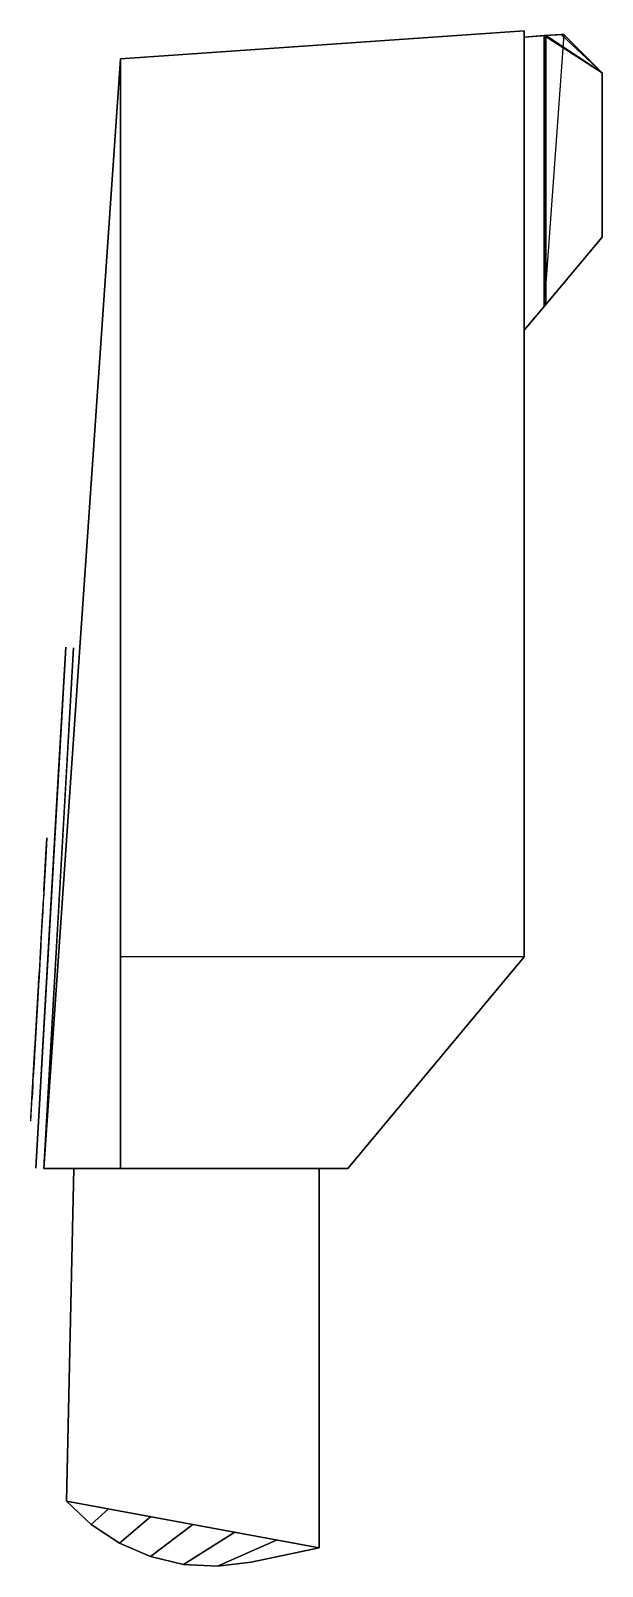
# Model space of a CAD drawing. Extents: x -25.6 to 4, y -49.6 to 30.
import ezdxf

# ---------------------------------------------------------------- set-up
doc = ezdxf.new("R2010")
doc.units = 0
doc.header["$MEASUREMENT"] = 0
for name, color, linetype in [('AUXILIAR', 1, 'CONTINUOUS'), ('CINZA', 9, 'CONTINUOUS'), ('PINO', 3, 'CONTINUOUS'), ('PRETO', 28, 'CONTINUOUS')]:
    doc.layers.add(name, color=color, linetype=linetype)

msp = doc.modelspace()

# ---------------------------------------------------------------- linework, layer by layer
at = {"layer": 'AUXILIAR'}
for points in [[(0, 29.958, 8.8), (0, 29.958, -8.8), (-20.926, 28.494, -8.8), (-20.926, 28.494, 8.8)], [(-20.926, 28.494, 8.8), (0, 29.958, 8.8), (0, -18.04, 8.8), (-20.926, -18.04, 8.8)], [(-20.926, 28.494, -8.8), (0, 29.958, -8.8), (0, -18.04, -8.8), (-20.926, -18.04, -8.8)], [(0, -18.04, 8.8), (0, -18.04, -8.8), (0, 29.958, -8.8), (0, 29.958, 8.8)], [(0, 29.63, 8.8), (0, 29.63, 8.171), (1.124, 29.709, 8.525), (1.032, 29.702, 9.125)], [(1.124, 29.709, 8.525), (0, 29.63, 8.171), (0, 14.435, 8.171), (1.124, 15.774, 8.525)], [(1.124, 29.709, -8.525), (1.032, 29.702, -9.125), (0, 29.63, -8.8), (0, 29.63, -8.171)], [(0, 14.435, -8.171), (1.124, 15.774, -8.525), (1.124, 29.709, -8.525), (0, 29.63, -8.171)], [(1.032, 15.664, 9.125), (0, 14.435, 8.8), (0, 29.63, 8.8), (1.032, 29.702, 9.125)], [(1.032, 29.702, -9.125), (0, 29.63, -8.8), (0, 14.435, -8.8), (1.032, 15.664, -9.125)], [(1.032, 15.664, 9.125), (4.05, 19.262, 9.125), (4.05, 27.769, 9.125), (2.05, 29.769, 9.125)], [(1.032, 15.664, 9.125), (1.032, 22.683, 9.125), (1.032, 29.702, 9.125), (2.05, 29.769, 9.125)], [(1.032, 15.664, 8.525), (1.032, 22.683, 8.525), (1.032, 29.702, 8.525), (2.05, 29.769, 8.525)], [(1.032, 15.664, 8.525), (4.05, 19.262, 8.525), (4.05, 27.769, 8.525), (2.05, 29.769, 8.525)], [(1.124, 29.709, 8.525), (1.032, 29.702, 9.125), (1.91, 29.764, 9.125), (1.91, 29.764, 8.525)], [(1.124, 29.709, -8.525), (1.032, 29.702, -9.125), (1.91, 29.764, -9.125), (1.91, 29.764, -8.525)], [(4.05, 27.769, -9.125), (1.91, 29.764, -9.125), (1.032, 29.702, -9.125), (2.541, 28.735, -9.125)], [(1.032, 15.664, -9.125), (4.05, 19.262, -9.125), (4.05, 27.769, -9.125), (1.032, 29.702, -9.125)], [(4.05, 27.769, -8.525), (1.91, 29.764, -8.525), (1.124, 29.709, -8.525), (2.587, 28.739, -8.525)], [(1.124, 15.774, -8.525), (4.05, 19.262, -8.525), (4.05, 27.769, -8.525), (1.124, 29.709, -8.525)], [(1.91, 29.764, 9.125), (1.91, 29.764, 8.525), (2.05, 29.769, 8.525), (2.05, 29.769, 9.125)], [(1.91, 29.764, -9.125), (1.91, 29.764, -8.525), (4.05, 27.769, -8.525), (4.05, 27.769, -9.125)], [(4.05, 27.769, 9.125), (4.05, 27.769, 8.525), (2.05, 29.769, 8.525), (2.05, 29.769, 9.125)], [(-20.926, 28.494, -7.4), (-20.926, 28.494, 7.4), (-24.9, -29.011, 7.4), (-24.9, -29.011, -7.4)], [(-20.926, 28.494, 7.4), (-24.9, -29.011, 7.4), (-20.926, -29.011, 7.4), (-20.926, -0.258, 7.4)], [(-20.926, 28.494, -7.4), (-24.9, -29.011, -7.4), (-20.926, -29.011, -7.4), (-20.926, -0.258, -7.4)], [(-20.926, -29.011, -8.8), (-20.926, 28.494, -8.8), (-20.926, 28.494, 8.8), (-20.926, -29.011, 8.8)], [(-20.926, -29.011, 7.4), (-20.926, -29.011, -7.4), (-20.926, 28.494, -7.4), (-20.926, 28.494, 7.4)], [(4.05, 19.262, 9.125), (4.05, 19.262, 8.525), (4.05, 27.769, 8.525), (4.05, 27.769, 9.125)], [(4.05, 27.769, -8.525), (4.05, 27.769, -9.125), (4.05, 19.262, -9.125), (4.05, 19.262, -8.525)], [(1.124, 15.774, 8.525), (1.032, 15.664, 9.125), (4.05, 19.262, 9.125), (4.05, 19.262, 8.525)], [(1.124, 15.774, -8.525), (1.032, 15.664, -9.125), (4.05, 19.262, -9.125), (4.05, 19.262, -8.525)], [(0, 14.435, 8.8), (0, 14.435, 8.171), (1.124, 15.774, 8.525), (1.032, 15.664, 9.125)], [(1.032, 15.664, -9.125), (1.124, 15.774, -8.525), (0, 14.435, -8.171), (0, 14.435, -8.8)], [(-20.926, -18.04, 8.8), (-20.926, -29.011, 8.8), (-9.142, -29.011, 8.8), (0, -18.04, 8.8)], [(-20.926, -18.04, -8.8), (-20.926, -29.011, -8.8), (-9.142, -29.011, -8.8), (0, -18.04, -8.8)], [(0, -18.04, 8.8), (-9.142, -29.011, 8.8), (-9.142, -29.011, -8.8), (0, -18.04, -8.8)], [(-20.926, -29.011, -7.4), (-24.9, -29.011, -7.4), (-24.9, -29.011, 7.4), (-20.926, -29.011, 7.4)], [(-9.142, -29.011, 8.8), (-9.142, -29.011, -8.8), (-20.926, -29.011, -8.8), (-20.926, -29.011, 8.8)]]:
    msp.add_3dface(points, dxfattribs=at)
at = {"layer": 'CINZA'}
for points in [[(-24.811, -13.213, 2.773), (-24.879, -14.387, 2.773), (-24.802, -13.051, -1.445), (-24.734, -11.871, -1.445)], [(-25.026, -16.966, 2.773), (-25.094, -18.14, 2.773), (-25.017, -16.801, -1.445), (-24.949, -15.621, -1.445)], [(-25.212, -20.207, 1.627), (-25.28, -21.381, 1.627), (-25.224, -20.407, -1.445), (-25.156, -19.227, -1.445)], [(-25.297, -21.68, 1.627), (-25.364, -22.86, 1.627), (-25.308, -21.884, -1.445), (-25.241, -20.704, -1.445)]]:
    msp.add_3dface(points, dxfattribs=at)
for points, invisible_edges in [([(-24.856, -13.989, -0.569), (-24.832, -13.582, -0.182), (-24.822, -13.399, -1.376), (-24.877, -14.363, -1.568)], 10), ([(-24.853, -13.938, 0.601), (-24.832, -13.582, -0.182), (-24.825, -13.45, -0.182), (-24.854, -13.965, 1.429)], 10), ([(-24.825, -13.45, -0.182), (-24.832, -13.582, -0.182), (-24.822, -13.399, -1.376), (-24.806, -13.126, -1.208)], 3), ([(-24.888, -14.543, -0.137), (-24.874, -14.303, -0.422), (-24.925, -15.196, -1.055), (-24.954, -15.705, -0.236)], 10), ([(-24.874, -14.303, -0.422), (-24.856, -13.989, -0.569), (-24.877, -14.363, -1.568), (-24.925, -15.196, -1.055)], 10), ([(-24.854, -13.965, 1.429), (-24.918, -15.073, 1.663), (-24.884, -14.489, 0.727), (-24.853, -13.938, 0.601)], 10), ([(-24.884, -14.489, 0.727), (-24.896, -14.684, 0.301), (-24.97, -15.975, 0.814), (-24.918, -15.073, 1.663)], 10), ([(-24.896, -14.684, 0.301), (-24.888, -14.543, -0.137), (-24.954, -15.705, -0.236), (-24.97, -15.975, 0.814)], 10), ([(-25.098, -18.221, 1.627), (-25.166, -19.395, 1.627), (-25.129, -18.757, -0.287), (-25.058, -17.52, -0.449)], 4), ([(-25.062, -17.583, -1.112), (-25.11, -18.422, -1.424), (-25.154, -19.197, -0.575), (-25.136, -18.877, -0.575)], 10), ([(-25.058, -17.52, -0.449), (-25.062, -17.583, -1.112), (-25.136, -18.877, -0.575), (-25.129, -18.757, -0.287)], 10), ([(-25.11, -18.422, -1.424), (-25.162, -19.338, -1.094), (-25.177, -19.594, -0.295), (-25.154, -19.197, -0.575)], 10), ([(-25.393, -23.358, 0.445), (-25.461, -24.538, 0.445), (-25.424, -23.9, -1.445), (-25.356, -22.72, -1.445)], 1), ([(-25.386, -23.232, 1.555), (-25.448, -24.319, 1.597), (-25.392, -23.346, 0.607), (-25.364, -22.851, 0.739)], 10), ([(-25.358, -22.747, 1.279), (-25.386, -23.232, 1.555), (-25.364, -22.851, 0.739), (-25.343, -22.486, 0.445)], 10), ([(-25.461, -24.538, 0.445), (-25.486, -24.987, 0.763), (-25.511, -25.424, 1.603), (-25.393, -23.358, 0.445)], 10), ([(-25.392, -23.346, 0.607), (-25.393, -23.358, 0.445), (-25.472, -24.731, 1.215), (-25.448, -24.319, 1.597)], 10), ([(-25.506, -25.337, 0.331), (-25.576, -26.553, 0.445), (-25.539, -25.912, -1.445), (-25.472, -24.738, -1.445)], 1), ([(-25.508, -25.361, 0.607), (-25.506, -25.337, 0.331), (-25.576, -26.553, 0.445), (-25.567, -26.392, 1.474)], 10), ([(-25.486, -24.987, 0.763), (-25.508, -25.361, 0.607), (-25.567, -26.392, 1.474), (-25.511, -25.424, 1.603)], 10)]:
    msp.add_3dface(points, dxfattribs=dict(at, invisible_edges=invisible_edges))
at = {"layer": 'PINO'}
msp.add_line((-10.625, -48.666, 6.7), (-23.725, -46.245, 6.7), dxfattribs=at)
for points in [[(-23.334, -29.011, 6.7), (-23.334, -29.011, -6.7), (-23.725, -46.245, -6.7), (-23.725, -46.245, 6.7)], [(-10.625, -48.666, 6.7), (-23.725, -46.245, 6.7), (-23.334, -29.011, 6.7), (-10.625, -29.011, 6.7)], [(-10.625, -29.011, -6.7), (-23.334, -29.011, -6.7), (-23.725, -46.245, -6.7), (-10.625, -48.666, -6.7)], [(-10.625, -29.011, -6.7), (-10.625, -29.011, 6.7), (-23.334, -29.011, 6.7), (-23.334, -29.011, -6.7)], [(-10.625, -48.666, 6.7), (-10.625, -48.666, -6.7), (-10.625, -29.011, -6.7), (-10.625, -29.011, 6.7)], [(-14.151, -49.414, 6.7), (-14.151, -49.414, -6.7), (-10.625, -48.666, -6.7), (-10.625, -48.666, 6.7)]]:
    msp.add_3dface(points, dxfattribs=at)
at = {"layer": 'PRETO'}
for points in [[(-25.307, -28.988, 4.516), (-25.307, -28.988, -4.517), (-24.146, -8.742, -4.517), (-23.76, -1.993, 4.516)], [(-24.9, -29.011, 4.516), (-24.9, -29.011, -4.517), (-23.739, -8.765, -4.517), (-23.352, -2.017, 4.516)]]:
    msp.add_3dface(points, dxfattribs=at)

# ---------------------------------------------------------------- meshes
at = {"layer": 'PINO'}
mesh = msp.add_polymesh((2, 7), dxfattribs=at)
for k, corner in enumerate([(-14.151, -49.414, 6.7), (-15.897, -49.626, 6.7), (-17.654, -49.528, 6.7), (-19.366, -49.125, 6.7), (-20.982, -48.427, 6.7), (-22.45, -47.457, 6.7), (-23.725, -46.245, 6.7), (-14.151, -49.414, -6.7), (-15.897, -49.626, -6.7), (-17.654, -49.528, -6.7), (-19.366, -49.125, -6.7), (-20.982, -48.427, -6.7), (-22.45, -47.457, -6.7), (-23.725, -46.245, -6.7)]):
    mesh.set_mesh_vertex(divmod(k, 7), corner)
mesh = msp.add_polymesh((2, 7), dxfattribs=at)
for k, corner in enumerate([(-23.725, -46.245, 6.7), (-21.542, -46.649, 6.7), (-19.358, -47.052, 6.7), (-17.175, -47.456, 6.7), (-14.992, -47.859, 6.7), (-12.808, -48.263, 6.7), (-10.625, -48.666, 6.7), (-23.725, -46.245, 6.7), (-22.45, -47.457, 6.7), (-20.982, -48.427, 6.7), (-19.366, -49.125, 6.7), (-17.654, -49.528, 6.7), (-15.897, -49.626, 6.7), (-14.151, -49.414, 6.7)]):
    mesh.set_mesh_vertex(divmod(k, 7), corner)
mesh = msp.add_polymesh((2, 7), dxfattribs=at)
for k, corner in enumerate([(-23.725, -46.245, -6.7), (-21.542, -46.649, -6.7), (-19.358, -47.052, -6.7), (-17.175, -47.456, -6.7), (-14.992, -47.859, -6.7), (-12.808, -48.263, -6.7), (-10.625, -48.666, -6.7), (-23.725, -46.245, -6.7), (-22.45, -47.457, -6.7), (-20.982, -48.427, -6.7), (-19.366, -49.125, -6.7), (-17.654, -49.528, -6.7), (-15.897, -49.626, -6.7), (-14.151, -49.414, -6.7)]):
    mesh.set_mesh_vertex(divmod(k, 7), corner)

doc.saveas('drawing.dxf')
